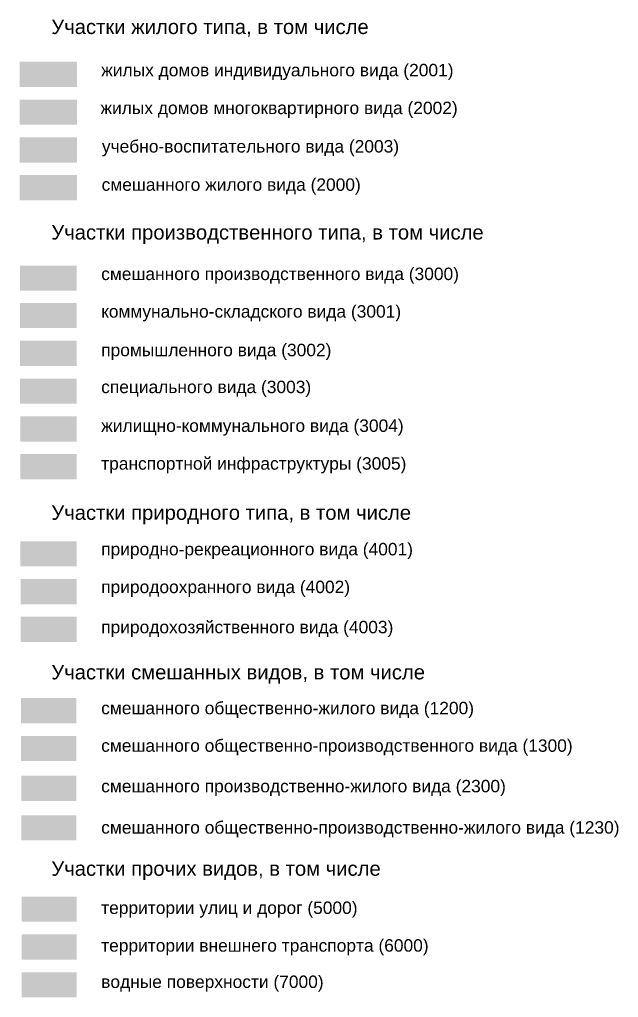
# Model space of a CAD drawing. Extents: x -129681 to -126463, y -103370 to -101447.
# Drawn here: x -129680 to -129102, y -103370 to -102426 of the extents above; entities that cross this region are included whole.
import ezdxf

# ---------------------------------------------------------------- set-up
doc = ezdxf.new("R2010")
doc.units = 0
doc.header["$MEASUREMENT"] = 0
for name, color, linetype, true_color in [('000_водне_поверхности', 165, 'Continuous', 0x336699), ('000_жилищ ком', 9, 'Continuous', 0xd7c6c1), ('000_жилыхдомов.индивид', 41, 'Continuous', 0xe5e57f), ('000_жилыхдомов_многоквартир', 41, 'Continuous', 0xf9e79f), ('000_комун_склад', 254, 'Continuous', 0xdcd5b6), ('000_природ_ркреац', 103, 'Continuous', 0x6fab7c), ('000_природохран вида', 139, 'Continuous', 0x256c4f), ('000_природхоз', 254, 'Continuous', 0xd6edcf), ('000_промышл вида', 254, 'Continuous', 0xcfd1eb), ('000_смеш-общ жил вида', 33, 'Continuous', 0xee8e62), ('000_смеш.производ вида', 9, 'Continuous', 0xb1b5e1), ('000_смеш_общ_производ', 253, 'Continuous', 0xad84ae), ('000_смеш_общ_производ-жилого вида', 243, 'Continuous', 0xc07c7e), ('000_смеш_производ-жил', 253, 'Continuous', 0xc2a9a2), ('000_смешанного жил вида', 41, 'Continuous', 0xffe970), ('000_спец вида', 9, 'Continuous', 0xc7d1c7), ('000_территории_внешнего_транспорта', 253, 'Continuous', 0x999999), ('000_территории_улиц_дорого', 7, 'Continuous', 0xfafafd), ('000_транспорт инфра', 253, 'Continuous', 0xaea4a0), ('000_учебно.воспит вида', 254, 'Continuous', 0xcde1b7)]:
    doc.layers.add(name, color=color, linetype=linetype, true_color=true_color)
doc.layers.add('подложка', color=7, linetype='Continuous', lineweight=18)
doc.styles.add('СГЕНЕРИР_СТИЛЬ_1', font='arial.ttf')

msp = doc.modelspace()

# ---------------------------------------------------------------- hatches: boundary and pattern name
at = {"layer": '000_водне_поверхности', "lineweight": 30, "transparency": 33554687}
h = msp.add_hatch(color=256, dxfattribs=at)
h.dxf.hatch_style = 1
h.paths.add_polyline_path([(-129677.74, -103345.45), (-129624.77, -103345.45), (-129624.77, -103369.78), (-129677.74, -103369.78)])
at = {"layer": '000_жилищ ком', "lineweight": 30, "transparency": 33554687}
h = msp.add_hatch(color=256, dxfattribs=at)
h.dxf.hatch_style = 1
h.paths.add_polyline_path([(-129679.22, -102808.75), (-129624.66, -102808.75), (-129624.66, -102833.09), (-129679.22, -102833.09)])
at = {"layer": '000_жилыхдомов.индивид', "lineweight": 30, "transparency": 33554687}
h = msp.add_hatch(color=256, dxfattribs=at)
h.dxf.hatch_style = 1
h.paths.add_polyline_path([(-129679.79, -102466.36), (-129624.43, -102466.36), (-129624.43, -102490.7), (-129679.79, -102490.7)])
at = {"layer": '000_жилыхдомов_многоквартир', "lineweight": 30, "transparency": 33554687}
h = msp.add_hatch(color=256, dxfattribs=at)
h.dxf.hatch_style = 1
h.paths.add_polyline_path([(-129679.83, -102502.87), (-129624.43, -102502.87), (-129624.43, -102527.2), (-129679.83, -102527.2)])
at = {"layer": '000_комун_склад', "lineweight": 30, "transparency": 33554687}
h = msp.add_hatch(color=256, dxfattribs=at)
h.dxf.hatch_style = 1
h.paths.add_polyline_path([(-129679.51, -102699.24), (-129624.66, -102699.24), (-129624.66, -102723.58), (-129679.51, -102723.58)])
at = {"layer": '000_природ_ркреац', "lineweight": 30, "transparency": 33554687}
h = msp.add_hatch(color=256, dxfattribs=at)
h.dxf.hatch_style = 1
h.paths.add_polyline_path([(-129678.92, -102929.27), (-129624.71, -102929.27), (-129624.71, -102953.61), (-129678.92, -102953.61)])
at = {"layer": '000_природохран вида', "lineweight": 30, "transparency": 33554687}
h = msp.add_hatch(color=256, dxfattribs=at)
h.dxf.hatch_style = 1
h.paths.add_polyline_path([(-129678.79, -102965.78), (-129624.71, -102965.78), (-129624.71, -102990.11), (-129678.79, -102990.11)])
at = {"layer": '000_природхоз', "lineweight": 30, "transparency": 33554687}
h = msp.add_hatch(color=256, dxfattribs=at)
h.dxf.hatch_style = 1
h.paths.add_polyline_path([(-129678.65, -103002.28), (-129624.71, -103002.28), (-129624.71, -103026.62), (-129678.65, -103026.62)])
at = {"layer": '000_промышл вида', "lineweight": 30, "transparency": 33554687}
h = msp.add_hatch(color=256, dxfattribs=at)
h.dxf.hatch_style = 1
h.paths.add_polyline_path([(-129679.29, -102735.75), (-129624.66, -102735.75), (-129624.66, -102760.08), (-129679.29, -102760.08)])
at = {"layer": '000_смеш-общ жил вида', "lineweight": 30, "transparency": 33554687}
h = msp.add_hatch(color=256, dxfattribs=at)
h.dxf.hatch_style = 1
h.paths.add_polyline_path([(-129678.46, -103080.74), (-129624.87, -103080.74), (-129624.87, -103105.08), (-129678.46, -103105.08)])
at = {"layer": '000_смеш.производ вида', "lineweight": 30, "transparency": 33554687}
h = msp.add_hatch(color=256, dxfattribs=at)
h.dxf.hatch_style = 1
h.paths.add_polyline_path([(-129679.51, -102663.17), (-129624.66, -102663.17), (-129624.66, -102687.5), (-129679.51, -102687.5)])
at = {"layer": '000_смеш_общ_производ', "lineweight": 30, "transparency": 33554687}
h = msp.add_hatch(color=256, dxfattribs=at)
h.dxf.hatch_style = 1
h.paths.add_polyline_path([(-129678.39, -103117.24), (-129624.87, -103117.24), (-129624.87, -103141.58), (-129678.39, -103141.58)])
at = {"layer": '000_смеш_общ_производ-жилого вида', "lineweight": 30, "transparency": 33554687}
h = msp.add_hatch(color=256, dxfattribs=at)
h.dxf.hatch_style = 1
h.paths.add_polyline_path([(-129678.09, -103193.89), (-129624.87, -103193.89), (-129624.87, -103218.23), (-129678.09, -103218.23)])
at = {"layer": '000_смеш_производ-жил', "lineweight": 30, "transparency": 33554687}
h = msp.add_hatch(color=256, dxfattribs=at)
h.dxf.hatch_style = 1
h.paths.add_polyline_path([(-129678.19, -103155.77), (-129624.87, -103155.77), (-129624.87, -103180.1), (-129678.19, -103180.1)])
at = {"layer": '000_смешанного жил вида', "lineweight": 30, "transparency": 33554687}
h = msp.add_hatch(color=256, dxfattribs=at)
h.dxf.hatch_style = 1
h.paths.add_polyline_path([(-129679.7, -102575.88), (-129624.43, -102575.88), (-129624.43, -102600.21), (-129679.7, -102600.21)])
at = {"layer": '000_спец вида', "lineweight": 30, "transparency": 33554687}
h = msp.add_hatch(color=256, dxfattribs=at)
h.dxf.hatch_style = 1
h.paths.add_polyline_path([(-129679.35, -102772.25), (-129624.66, -102772.25), (-129624.66, -102796.59), (-129679.35, -102796.59)])
at = {"layer": '000_территории_внешнего_транспорта', "lineweight": 30, "transparency": 33554687}
h = msp.add_hatch(color=256, dxfattribs=at)
h.dxf.hatch_style = 1
h.paths.add_polyline_path([(-129677.89, -103308.94), (-129624.77, -103308.94), (-129624.77, -103333.28), (-129677.89, -103333.28)])
at = {"layer": '000_территории_улиц_дорого', "lineweight": 30, "transparency": 33554687}
h = msp.add_hatch(color=256, dxfattribs=at)
h.dxf.hatch_style = 1
h.paths.add_polyline_path([(-129677.87, -103272.44), (-129624.77, -103272.44), (-129624.77, -103296.77), (-129677.87, -103296.77)])
at = {"layer": '000_транспорт инфра', "lineweight": 30, "transparency": 33554687}
h = msp.add_hatch(color=256, dxfattribs=at)
h.dxf.hatch_style = 1
h.paths.add_polyline_path([(-129679, -102845.26), (-129624.66, -102845.26), (-129624.66, -102869.59), (-129679, -102869.59)])
at = {"layer": '000_учебно.воспит вида', "lineweight": 30, "transparency": 33554687}
h = msp.add_hatch(color=256, dxfattribs=at)
h.dxf.hatch_style = 1
h.paths.add_polyline_path([(-129679.72, -102539.37), (-129624.43, -102539.37), (-129624.43, -102563.71), (-129679.72, -102563.71)])

# ---------------------------------------------------------------- texts
at = {"layer": 'подложка', "linetype": 'Continuous', "attachment_point": 1, "style": 'СГЕНЕРИР_СТИЛЬ_1'}
for s, insert, char_height in [('Участки жилого типа, в том числе', (-129649.15, -102425.66), 13.9829), ('жилых домов индивидуального вида (2001)', (-129601.02, -102468.45), 12), ('жилых домов многоквартирного вида (2002)', (-129601.74, -102504.95), 12), ('учебно-воспитательного вида (2003)', (-129600.34, -102542.04), 12), ('смешанного жилого вида (2000)', (-129600.59, -102579), 12), ('Участки производственного типа, в том числе', (-129649.15, -102624.05), 13.9829), ('смешанного производственного вида (3000)', (-129601.02, -102665.17), 12), ('коммунально-складского вида (3001)', (-129601.02, -102701.44), 12), ('промышленного вида (3002)', (-129601.02, -102738.71), 12), ('специального вида (3003)', (-129601.02, -102774.33), 12), ('жилищно-коммунального вида (3004)', (-129601.02, -102811.73), 12), ('транспортной инфраструктуры (3005)', (-129601.02, -102848.24), 12), ('Участки природного типа, в том числе', (-129649.15, -102894.68), 13.9829), ('природно-рекреационного вида (4001)', (-129601.02, -102930.95), 12), ('природоохранного вида (4002)', (-129601.02, -102967.4), 12), ('природохозяйственного вида (4003)', (-129601.02, -103006.19), 12), ('Участки смешанных видов, в том числе', (-129649.15, -103048.72), 13.9829), ('смешанного общественно-жилого вида (1200)', (-129601.02, -103084.38), 12), ('смешанного общественно-производственного вида (1300)', (-129601.02, -103120.6), 12), ('смешанного производственно-жилого вида (2300)', (-129601.02, -103159.75), 12), ('смешанного общественно-производственно-жилого вида (1230)', (-129601.02, -103199.63), 12), ('Участки прочих видов, в том числе', (-129649.15, -103238.33), 13.9829), ('территории улиц и дорог (5000)', (-129601.02, -103277.17), 12), ('территории внешнего транспорта (6000)', (-129601.02, -103313.59), 12), ('водные поверхности (7000)', (-129601.02, -103348.63), 12)]:
    msp.add_mtext(s, dxfattribs=dict(at, insert=insert, char_height=char_height))

doc.saveas('drawing.dxf')
